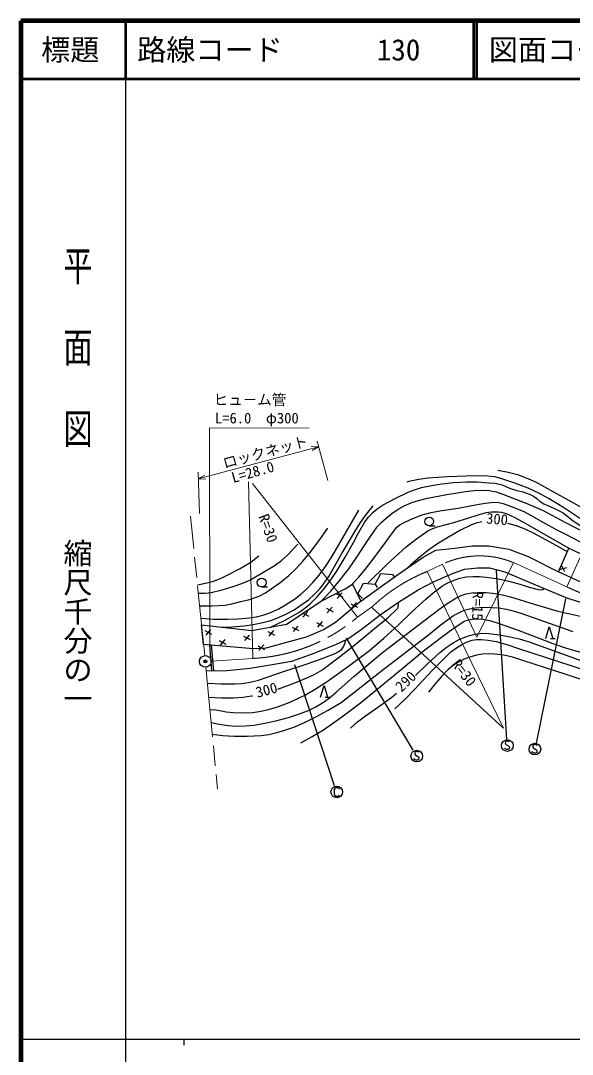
# Model space of a CAD drawing. Units: millimetres, scale not verified. Extents: x 40000 to 680000, y 20000 to 380000.
# Drawn here: x 40000 to 134716, y 202409 to 380000 of the extents above; entities that cross this region are included whole.
import ezdxf
from ezdxf.enums import TextEntityAlignment as Align

# ---------------------------------------------------------------- set-up
doc = ezdxf.new("R2010")
doc.units = ezdxf.units.MM
doc.header["$LTSCALE"] = 1000
doc.header["$PDMODE"] = 32
doc.header["$PDSIZE"] = 500
doc.linetypes.add('CHAIN', pattern=[18.5, 12, -1.5, 3.5, -1.5])
for name, color, linetype, lineweight in [('M-BGD', 7, 'Continuous', 25), ('M-BGD-EXST', 7, 'Continuous', 25), ('M-BMK', 2, 'CHAIN', 13), ('M-BMK-SRVR', 3, 'Continuous', 25), ('M-STR-HTXT', 7, 'Continuous', 13), ('M-TTL', 2, 'Continuous', 140), ('M-TTL-BAND', 7, 'Continuous', 25), ('M-TTL-LINE', 7, 'Continuous', 50)]:
    doc.layers.add(name, color=color, linetype=linetype, lineweight=lineweight)
doc.layers.add('M-OTRS', color=6, linetype='Continuous')
doc.layers.add('M-TTL-TXT', color=7, linetype='Continuous')
doc.styles.add('@ＭＳ ゴシック', font='')
doc.styles.add('ＭＳ ゴシック', font='')
doc.styles.get('@ＭＳ ゴシック').set_extended_font_data('@MS Gothic')
doc.styles.get('ＭＳ ゴシック').set_extended_font_data('MS Gothic')

msp = doc.modelspace()

# ---------------------------------------------------------------- linework, layer by layer
at = {"layer": 'M-BGD'}
for p, q in [((110147, 293194), (111148, 293194)), ((114540, 289348), (117516, 289765)), ((117516, 289765), (120407, 289764)), ((120407, 289764), (123801, 289176)), ((105286, 285187), (109098, 287828)), ((109098, 287828), (111271, 289056)), ((111271, 289056), (114540, 289348)), ((123801, 289176), (127153, 287917)), ((127153, 287917), (132334, 285331)), ((132334, 285331), (134143, 289377)), ((134143, 289377), (139181, 287008)), ((116217, 285777), (118514, 285968)), ((118514, 285968), (120524, 285967)), ((120524, 285967), (123107, 285295)), ((132532, 285708), (133763, 286066)), ((133457, 285326), (132837, 286448)), ((100878, 283197), (101815, 285016)), ((101815, 285016), (103855, 284851)), ((102110, 282974), (105286, 285187)), ((103855, 284851), (104052, 284496)), ((110889, 283611), (114143, 285045)), ((114143, 285045), (116217, 285777)), ((123107, 285295), (126647, 283794)), ((136278, 283446), (132334, 285331)), ((81367, 282700), (82368, 282700)), ((91594, 280245), (95734, 282372)), ((95734, 282372), (96996, 283199)), ((96996, 283199), (98413, 280242)), ((97901, 281543), (98839, 283362)), ((98413, 280242), (102110, 282974)), ((98839, 283362), (100878, 283197)), ((100878, 283197), (101213, 282606)), ((108241, 282208), (110889, 283611)), ((126647, 283794), (130474, 282230)), ((94203, 281536), (95333, 280931)), ((95187, 281718), (94349, 280749)), ((97901, 281543), (98689, 280715)), ((104858, 280073), (108241, 282208)), ((130474, 282230), (133907, 280792)), ((133907, 280792), (138883, 279227)), ((85640, 276306), (91594, 280245)), ((92501, 279062), (93631, 278457)), ((93486, 279244), (92647, 278275)), ((98413, 280242), (94036, 276578)), ((96677, 279834), (97807, 279229)), ((97661, 280016), (96823, 279047)), ((101696, 277892), (104858, 280073)), ((88325, 278290), (89455, 277684)), ((89310, 278472), (88471, 277502)), ((98441, 275374), (101696, 277892)), ((71062, 276192), (79688, 275206)), ((71408, 272840), (71062, 276192)), ((72606, 275383), (71768, 274413)), ((79688, 275206), (85640, 276306)), ((86624, 275816), (87753, 275210)), ((87608, 275998), (86769, 275028)), ((91986, 275357), (88990, 274097)), ((90799, 276588), (91929, 275983)), ((91784, 276770), (90945, 275800)), ((94036, 276578), (91986, 275357)), ((96144, 273780), (98441, 275374)), ((130149, 273868), (130750, 275870)), ((130750, 275870), (131350, 273868)), ((71622, 275201), (72752, 274595)), ((74096, 273499), (75226, 272894)), ((75080, 273681), (74242, 272712)), ((78272, 274271), (79402, 273666)), ((79256, 274453), (78417, 273484)), ((82448, 275043), (83578, 274438)), ((83432, 275225), (82593, 274256)), ((88990, 274097), (86269, 273350)), ((94134, 272824), (96144, 273780)), ((130950, 273868), (131750, 273867)), ((79923, 272092), (71408, 272840)), ((72410, 272752), (72785, 268298)), ((72709, 272778), (73084, 268323)), ((82091, 272209), (79923, 272092)), ((80746, 272569), (81876, 271964)), ((81730, 272751), (80891, 271782)), ((86269, 273350), (82091, 272209)), ((89954, 271136), (94134, 272824)), ((83510, 269416), (86572, 269957)), ((86572, 269957), (89954, 271136)), ((71866, 268273), (75375, 268367)), ((75375, 268367), (79395, 268780)), ((79395, 268780), (83510, 269416)), ((91507, 263783), (92109, 265785)), ((92109, 265785), (92708, 263783)), ((92308, 263783), (93109, 263783))]:
    msp.add_line(p, q, dxfattribs=at)
for points in [[(121900, 302777), (123675, 302443), (125285, 302021), (126785, 301459), (128376, 300749), (136766, 296136), (138326, 295279), (140132, 294413), (141490, 293876), (143021, 293398), (144387, 293074), (145921, 292825), (147915, 292648), (149827, 292577), (152029, 292586), (154342, 292706), (155938, 292879), (157512, 293167), (158894, 293548), (160600, 294136), (161193, 294354)], [(82913, 275802), (85279, 276958), (87748, 278291), (88579, 278871), (89651, 279774), (90802, 280921), (91996, 282276), (93103, 283697), (94173, 285255), (95731, 287821), (97143, 290335), (98012, 292021), (99109, 293898), (99715, 294700), (100543, 295576), (101213, 296137), (102215, 296799), (104315, 297912), (106532, 298965), (107644, 299418), (108805, 299777), (110539, 300152), (112320, 300425), (114341, 300633), (116540, 300752), (118380, 300744), (120378, 300621), (121497, 300515), (122656, 300260), (123944, 299698), (125202, 299302), (126222, 299033), (127499, 298566), (128042, 298307), (128597, 297906), (129201, 297378), (129843, 296987), (131541, 296257), (133161, 295432), (134648, 294240), (136246, 293147)], [(145704, 291733), (141972, 292539), (137999, 293507), (137008, 293922), (135950, 294498), (133389, 296216), (130717, 297874), (128966, 298828), (127161, 299695), (124862, 300564), (122455, 301357), (121425, 301599), (120234, 301750), (118485, 301812), (116484, 301767), (113248, 301645), (109928, 301410), (108391, 301186), (106629, 300811), (106307, 300736)], [(91594, 280245), (93238, 281998), (94876, 283908), (96326, 285825), (97692, 287809), (99445, 290488), (101237, 293039), (101849, 293729), (102729, 294546), (103784, 295368), (104953, 296141), (105859, 296633), (107145, 297195), (108295, 297579), (109849, 297970), (113186, 298606), (116393, 299115), (117860, 299283), (119445, 299337), (120448, 299266), (121632, 299051), (122801, 298667), (124112, 298122), (126917, 297031), (129717, 295826), (133411, 293816), (137110, 291921)], [(74267, 275825), (76269, 275873), (78349, 276027), (79936, 276252), (81581, 276593), (82932, 276970), (84276, 277456), (85551, 278037), (86946, 278796), (88130, 279553), (89410, 280516), (90385, 281391), (91354, 282410), (92234, 283502), (92915, 284497), (95140, 288450), (97407, 292267), (98353, 293803), (99352, 295223), (100534, 296641)], [(96809, 283076), (98043, 284389), (99162, 285730), (100888, 287934), (102647, 290351), (103477, 291569), (104605, 292975), (105090, 293360), (105960, 293862), (107332, 294485), (108949, 295099), (110501, 295496), (111942, 295765), (115102, 296248), (118363, 296854), (119742, 297101), (121325, 297274), (122083, 297231), (122862, 297056), (124548, 296442), (126387, 295652), (128179, 294719), (130082, 293611), (131922, 292572), (133889, 291583), (136904, 289998)], [(70943, 277344), (73082, 277197), (75485, 277147), (77362, 277207), (79314, 277375), (80502, 277563), (81792, 277892), (82918, 278309), (84191, 278907), (85489, 279631), (87005, 280613), (88119, 281461), (89074, 282324), (90181, 283483), (91242, 284753), (92323, 286198), (93432, 287863), (98068, 295878)], [(99640, 283426), (102902, 286599), (106177, 289614), (107938, 290977), (109886, 292353), (110793, 292770), (111744, 293096), (114401, 293779), (116947, 294555), (118371, 295068), (119910, 295511), (120857, 295604), (121977, 295592), (122576, 295540), (123330, 295352), (124861, 294616), (126613, 293652), (134143, 289377)], [(119188, 293889), (118209, 293670), (117392, 293380), (115536, 292451), (113433, 291270), (111722, 290229), (110076, 289098), (108645, 287963), (106989, 286508), (106339, 285916)], [(133869, 288766), (130940, 290424), (128061, 291941), (126611, 292628), (125121, 293217), (123665, 293617)], [(70724, 279469), (72883, 279464), (75085, 279580), (76271, 279790), (77824, 280190), (79261, 280563), (80949, 281139), (82007, 281702), (83021, 282358), (84499, 283423), (86048, 284687), (87234, 285811), (88507, 287178), (89899, 288884), (91181, 290615), (92719, 292790)], [(70499, 281658), (71701, 281660), (72714, 281764), (74586, 282207), (76508, 282769), (77960, 283276), (79344, 283872), (81601, 285168), (83670, 286471), (84761, 287248), (85837, 288148), (87578, 290049)], [(70352, 283081), (71729, 283342), (73132, 283721), (74285, 284161), (75547, 284765), (77554, 285817), (79520, 286962), (80875, 288073)], [(72495, 261654), (73494, 261580), (74459, 261397), (75308, 261249), (76507, 261165), (78066, 261107), (79849, 261164), (81237, 261365), (82559, 261666), (84283, 262192), (86082, 262853), (87488, 263461), (88913, 264192), (90761, 265277), (92607, 266480), (96303, 269104), (99920, 271797), (102351, 273883), (104862, 276180), (107146, 278427), (109558, 280631), (110802, 281678), (112405, 282877), (113317, 283400), (114416, 283889), (115384, 284202), (116468, 284421), (117667, 284516), (118783, 284503), (120378, 284357), (122029, 284092), (123792, 283708), (125721, 283170), (127315, 282643), (128836, 282245), (129240, 282197), (129578, 282279), (129887, 282470)], [(72710, 259397), (74082, 259113), (75641, 258899), (76944, 258818), (78547, 258832), (80049, 258971), (81631, 259226), (83797, 259699), (85969, 260281), (87685, 260833), (89432, 261509), (90700, 262112), (91833, 262777), (92965, 263601), (94194, 264632), (97224, 267305), (100428, 269995), (102105, 271423), (103850, 272774), (111570, 278671), (113072, 279751), (114719, 280798), (115622, 281239), (116493, 281531), (117478, 281698), (118484, 281754), (119937, 281730), (121482, 281592), (122754, 281373), (124114, 281033), (128175, 279735), (132254, 278551), (141521, 276486)], [(72901, 257388), (74691, 257182), (76661, 257073), (78864, 257073), (81264, 257183), (82635, 257377), (84004, 257682), (85355, 258080), (87047, 258700), (88838, 259474), (90811, 260451), (92804, 261518), (95039, 262851), (102466, 268701), (110003, 274510), (112184, 276234), (114341, 277791), (115212, 278286), (116166, 278702), (117053, 278972), (118037, 279141), (119439, 279222), (120927, 279194), (122126, 279119), (123418, 278917), (124583, 278621), (125850, 278188), (134821, 275052)], [(84161, 265149), (86796, 266116), (89441, 267204), (90518, 267731), (91705, 268433), (94529, 270520), (97378, 272754), (99354, 274448), (101466, 276122), (103075, 277461), (104717, 278989), (104818, 279252), (104866, 279855), (104858, 280073)], [(88095, 255943), (90033, 256990), (91977, 258168), (95145, 260393), (98359, 262782), (105656, 268804), (108899, 271476), (112257, 274107), (114199, 275522), (116143, 276803), (116900, 277063), (117576, 277190), (118379, 277239), (119379, 277170), (120494, 276942), (121834, 276545), (125431, 275280), (129125, 273870), (131366, 273005), (133729, 272202), (138157, 270931)], [(72063, 266199), (74450, 266068), (76853, 266047), (78038, 266136), (79422, 266356), (80815, 266718), (82335, 267226), (85275, 268251), (88179, 269156), (91037, 270139), (93993, 271290), (94490, 271553), (95131, 272041), (95406, 272424), (95632, 272984), (95834, 273633)], [(104262, 261744), (106001, 263401), (107606, 265079), (110724, 268410), (113832, 271585), (114815, 272268), (115846, 272853), (116571, 273212), (117511, 273551), (118258, 273673), (119062, 273688), (120275, 273578), (121653, 273334), (123464, 272814), (125453, 272128), (134610, 269131), (138432, 267873)], [(107803, 267505), (109806, 269462), (111980, 271435), (113081, 272300), (114244, 273087), (115185, 273611), (116288, 274096), (117243, 274407), (118351, 274642), (119350, 274741), (120400, 274729), (122186, 274487), (124048, 274126), (125608, 273780), (127308, 273292), (136331, 270026)], [(142900, 264563), (133644, 267668), (124451, 270663), (122952, 270963), (121399, 271160), (120399, 271215), (119301, 271153), (118279, 270981), (117121, 270662), (116119, 270285), (115041, 269753), (114337, 269287), (113416, 268512), (112300, 267362), (111167, 266035), (110039, 264634)], [(72293, 263778), (74492, 263663), (76547, 263663), (78146, 263772), (79635, 263974), (79824, 264006)], [(96640, 258456), (97835, 259524), (99185, 260573), (101506, 262147), (103702, 263764), (104524, 264446)]]:
    msp.add_lwpolyline(points, dxfattribs=at)
for centre in [(110148, 293955), (81367, 283461)]:
    msp.add_ellipse(centre, major_axis=(761, 0), ratio=0.999998, dxfattribs=at)
at = {"layer": 'M-BGD-EXST'}
for p, q in [((123475, 256506), (121692, 285546)), ((128564, 255845), (133605, 280690)), ((107368, 254658), (95941, 273883)), ((93893, 248557), (87077, 269337)), ((123243, 256100), (123203, 255860)), ((123203, 255860), (123283, 255659)), ((123484, 256220), (123243, 256100)), ((123644, 256220), (123484, 256220)), ((123804, 256180), (123644, 256220)), ((123884, 256100), (123804, 256180)), ((107691, 254292), (107651, 254052)), ((107651, 254052), (107731, 253852)), ((107931, 254412), (107691, 254292)), ((108091, 254412), (107931, 254412)), ((108252, 254372), (108091, 254412)), ((108332, 254292), (108252, 254372)), ((123163, 254899), (123083, 255019)), ((123403, 254779), (123163, 254899)), ((123283, 255659), (123844, 255339)), ((123683, 254778), (123403, 254779)), ((123883, 254898), (123683, 254778)), ((123844, 255339), (123924, 255139)), ((123924, 255139), (123883, 254898)), ((127882, 254291), (127802, 254411)), ((128122, 254171), (127882, 254291)), ((127963, 255492), (127923, 255252)), ((127923, 255252), (128003, 255052)), ((128203, 255612), (127963, 255492)), ((128003, 255052), (128563, 254731)), ((128403, 254171), (128122, 254171)), ((128363, 255612), (128203, 255612)), ((128524, 255572), (128363, 255612)), ((128603, 254291), (128403, 254171)), ((128604, 255492), (128524, 255572)), ((128563, 254731), (128643, 254531)), ((128643, 254531), (128603, 254291)), ((107610, 253091), (107530, 253211)), ((107851, 252971), (107610, 253091)), ((107731, 253852), (108291, 253531)), ((108131, 252971), (107851, 252971)), ((108331, 253091), (108131, 252971)), ((108291, 253531), (108371, 253331)), ((108371, 253331), (108331, 253091)), ((93832, 247927), (93831, 247046)), ((93831, 247046), (93951, 246885)), ((93952, 248087), (93832, 247927)), ((93951, 246885), (94111, 246765)), ((94112, 248207), (93952, 248087)), ((94472, 248206), (94112, 248207)), ((94633, 248086), (94472, 248206)), ((94632, 246845), (94712, 246965)), ((94713, 247966), (94633, 248086)), ((94111, 246765), (94472, 246765)), ((94472, 246765), (94632, 246845))]:
    msp.add_line(p, q, dxfattribs=at)
for centre in [(123563, 255459), (128283, 254852), (108011, 253651), (94272, 247486)]:
    msp.add_ellipse(centre, major_axis=(1001, 0), ratio=0.999998, dxfattribs=at)
at = {"layer": 'M-BMK'}
for p, q in [((71607, 270911), (69135, 294884)), ((109783, 285361), (112408, 286613)), ((124615, 286882), (133778, 282727)), ((97852, 277543), (100264, 279216)), ((72709, 269978), (79863, 270431)), ((71804, 268919), (73794, 247991))]:
    msp.add_line(p, q, dxfattribs=at)
for centre, major_axis, start_param, end_param in [((118813, 273034), (-9737, 11429), 5.1807901, 6.0182589), ((121018, 257513), (-19474, 22858), 5.9610318, 6.3406122), ((155227, 327945), (-32456, 38097), 1.9930611, 2.4192502), ((78406, 300424), (-19474, 22858), 2.4844947, 3.1403831)]:
    msp.add_ellipse(centre, major_axis=major_axis, ratio=0.999998, start_param=start_param, end_param=end_param, dxfattribs=at)
at = {"layer": 'M-BMK-SRVR'}
for major_axis in [(1001, 0), (40, 0)]:
    msp.add_ellipse((71710, 269915), major_axis=major_axis, ratio=0.999998, dxfattribs=at)
at = {"layer": 'M-OTRS'}
msp.add_point((71710, 269915), dxfattribs=at)
at = {"layer": 'M-STR-HTXT'}
for p, q in [((72503, 272706), (72442, 310018)), ((72442, 310018), (89546, 310005)), ((133778, 282727), (146349, 310567)), ((90901, 307765), (92716, 300990)), ((70493, 301262), (91160, 306798)), ((89861, 306813), (91160, 306798)), ((91160, 306798), (90042, 306136)), ((70683, 295335), (70456, 302405)), ((70493, 301262), (71611, 301924)), ((71792, 301248), (70493, 301262)), ((79863, 270431), (79098, 300746)), ((79808, 300509), (97852, 277543)), ((112408, 286613), (118345, 274081)), ((118345, 274081), (124615, 286882)), ((122909, 258469), (109783, 285361)), ((100264, 279216), (122909, 258469))]:
    msp.add_line(p, q, dxfattribs=at)
at = {"layer": 'M-TTL'}
for p, q in [((40000, 380000), (40000, 20000)), ((680000, 380000), (40000, 380000))]:
    msp.add_line(p, q, dxfattribs=at)
at = {"layer": 'M-TTL-BAND'}
for p, q in [((58000, 370000), (58000, 20000)), ((40000, 205000), (579000, 205000)), ((68000, 205000), (68000, 204000))]:
    msp.add_line(p, q, dxfattribs=at)
at = {"layer": 'M-TTL-LINE'}
for p, q in [((58000, 380000), (58000, 370000)), ((117750, 380000), (117750, 370000)), ((118250, 380000), (118250, 370000)), ((40000, 370000), (680000, 370000))]:
    msp.add_line(p, q, dxfattribs=at)

# ---------------------------------------------------------------- texts
at = {"layer": 'M-BGD', "style": 'ＭＳ ゴシック'}
for s, rotation, p in [('300', 355.272, (119814, 293074)), ('290', 43.272, (105752, 264151)), ('300', 15.072, (80778, 263121))]:
    msp.add_text(s, height=1833, rotation=rotation, dxfattribs=at).set_placement(p, align=Align.BOTTOM_LEFT)
at = {"layer": 'M-STR-HTXT', "style": 'ＭＳ ゴシック'}
for s, rotation, p in [('ヒュ－ム管', 359.972, (73116, 313422)), ('L=6.0\u3000φ300', 359.972, (73365, 310263)), ('ロックネット', 15.072, (75130, 302515)), ('L=28.0', 15.872, (76650, 300016)), ('R=30', 289.672, (80277, 294651)), ('R=15', 268.872, (117053, 281963)), ('R=30', 307.272, (113457, 269061))]:
    msp.add_text(s, height=1833, rotation=rotation, dxfattribs=at).set_placement(p, align=Align.BOTTOM_LEFT)
at = {"layer": 'M-TTL-BAND', "style": '@ＭＳ ゴシック', "width": 1.4}
msp.add_text('平  面  図', height=3666, rotation=270, dxfattribs=at).set_placement((49777, 306475), align=Align.MIDDLE_RIGHT)
at = {"layer": 'M-TTL-BAND', "style": '@ＭＳ ゴシック'}
msp.add_text('縮尺千分の一', height=3666, rotation=270, dxfattribs=at).set_placement((49777, 261030), align=Align.MIDDLE_RIGHT)
at = {"layer": 'M-TTL-TXT', "style": 'ＭＳ ゴシック'}
msp.add_text('標題', height=3666, dxfattribs=at).set_placement((48500, 375000), align=Align.MIDDLE_CENTER)
for s, p in [('路線コード', (60000, 375000)), ('130', (101142, 375000)), ('図面コード', (120380, 375000))]:
    msp.add_text(s, height=3666, dxfattribs=at).set_placement(p, align=Align.MIDDLE_LEFT)

doc.saveas('drawing.dxf')
